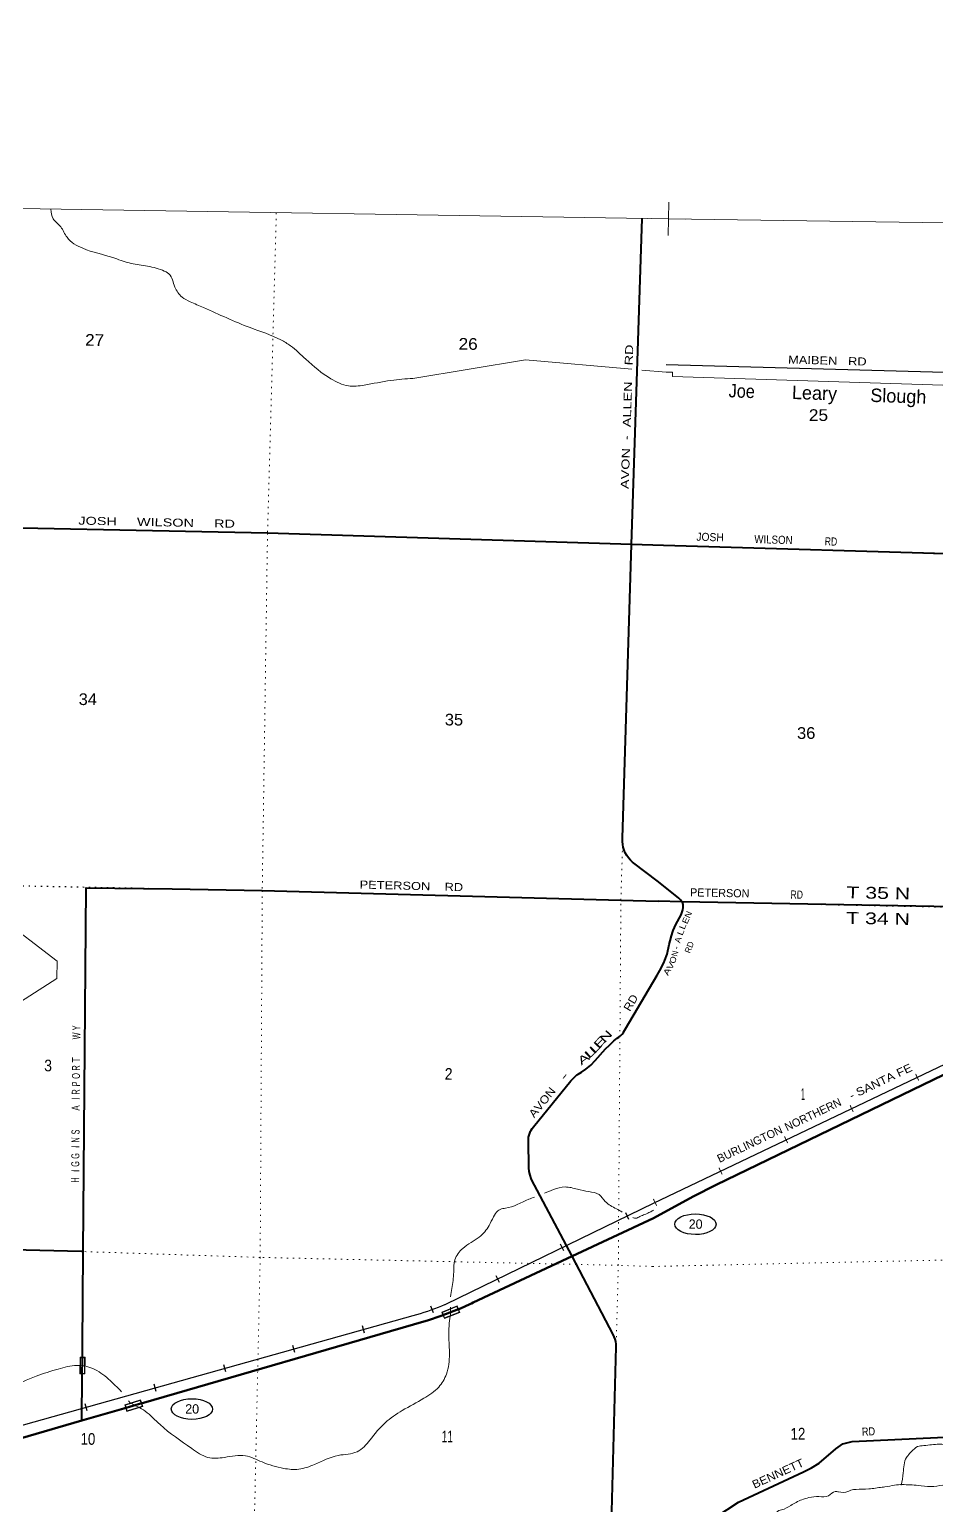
# Model space of a CAD drawing. Header units: feet. Extents: x -493433 to -244333, y 184684 to 373072.
# Drawn here: x -345872 to -332280, y 350695 to 372822 of the extents above; entities that cross this region are included whole.
import ezdxf
from ezdxf.enums import TextEntityAlignment as Align

# ---------------------------------------------------------------- set-up
doc = ezdxf.new("R2010")
doc.units = ezdxf.units.FT
doc.header["$LTSCALE"] = 60
doc.linetypes.add('DOTTED', pattern=[1.5, 0.3, -1.2])
for name, color, linetype, lineweight in [('17', 7, 'Continuous', 25), ('23', 7, 'Continuous', 70), ('26', 7, 'Continuous', 40), ('27', 7, 'Continuous', 13), ('29', 7, 'Continuous', 25), ('30', 7, 'Continuous', 13), ('34', 7, 'Continuous', 13), ('36', 7, 'Continuous', 13), ('39', 7, 'Continuous', 13), ('4', 7, 'Continuous', 13), ('41', 7, 'Continuous', 13), ('59', 7, 'Continuous', 13), ('6', 7, 'DOTTED', 25), ('61', 7, 'Continuous', 13), ('7', 7, 'DOTTED', 13)]:
    doc.layers.add(name, color=color, linetype=linetype, lineweight=lineweight)

msp = doc.modelspace()

# ---------------------------------------------------------------- linework, layer by layer
at = {"layer": '17'}
for centre in [(-335892.31, 354911.58), (-343437.67, 352141.19)]:
    msp.add_ellipse(centre, major_axis=(-309.24, 1), ratio=0.500121, dxfattribs=at)
at = {"layer": '23'}
msp.add_line((-337741.06, 354431.58), (-336522.57, 355003.74), dxfattribs=at)
for points in [[(-336522.57, 355003.74), (-335924.6, 355326.96), (-335582.2, 355502.73), (-328302.2, 359025.75)], [(-345085.67, 351967.14), (-344458.63, 352148.88), (-344190.49, 352226.61), (-344164.41, 352234.17), (-339963, 353451.95), (-339907.92, 353469.58), (-339702.81, 353538.08), (-339442.57, 353637.96), (-339414.65, 353650.36), (-339272.81, 353713.33), (-339247.41, 353724.61), (-339222.81, 353736.15), (-337741.06, 354431.58)], [(-350311, 350461.95), (-350291.26, 350465.14), (-350156.58, 350499), (-349889.22, 350574.81), (-349861.75, 350582.78), (-347677.48, 351215.89), (-347409.09, 351293.69), (-347383.67, 351301.06), (-345085.67, 351967.14)]]:
    msp.add_lwpolyline(points, dxfattribs=at)
at = {"layer": '26'}
msp.add_line((-336093.96, 359746.98), (-336450.66, 359756.35), dxfattribs=at)
for points in [[(-336850, 365099.95), (-342305, 365271.95), (-347719, 365383.95), (-353062, 365397.95), (-352995, 370242.77)], [(-336370.02, 365085.05), (-336850, 365099.95), (-336692.01, 369989.77)], [(-336446.29, 360045.31), (-336834.19, 360339.7), (-336866.62, 360370), (-336895.7, 360403.53), (-336921.12, 360439.91), (-336942.59, 360478.75), (-336959.89, 360519.62), (-336972.82, 360562.07), (-336981.25, 360605.64), (-336985.07, 360649.86), (-336984.25, 360694.23), (-336983.81, 360699.91), (-336850, 365099.95)], [(-331626.2, 364945.13), (-331629.97, 364945.24), (-336370.02, 365085.05)], [(-336093.96, 359746.98), (-336114.7, 359772.76), (-336116.39, 359774.8), (-336142.67, 359800.59), (-336446.29, 360045.31)], [(-345066.23, 354501.83), (-345024.42, 359956.48), (-343733, 359937.95), (-342384, 359912.95), (-337009, 359771.95), (-336450.66, 359756.35)], [(-336467.47, 358645.49), (-336426.99, 358716.15), (-336366.34, 358830.43), (-336348.46, 358871.44), (-336318.07, 358959.16), (-336285.07, 359105.25), (-336256.89, 359216.93), (-336256.63, 359217.93), (-336225.66, 359314.13), (-336184.81, 359406.56), (-336104.43, 359550.7), (-336085.96, 359610.55), (-336081.45, 359625.18), (-336075.59, 359660.55), (-336074.84, 359671.31), (-336075.41, 359687.24), (-336077.64, 359703.01), (-336081.5, 359718.47), (-336083.06, 359722.76), (-336086.96, 359733.44), (-336093.96, 359746.98)], [(-331755.89, 359662.22), (-331780.89, 359662.71), (-336093.96, 359746.98)], [(-337741.06, 354431.58), (-338347, 355583.95), (-338352.46, 355596.75), (-338369.68, 355649.48), (-338381.3, 355703.71), (-338387.19, 355758.86), (-338387.57, 355766.96), (-338395.16, 356154.01), (-338395.22, 356185.16), (-338392.02, 356216.14), (-338385.6, 356246.62), (-338376.03, 356276.26), (-338363.42, 356304.74), (-338353.06, 356322.76), (-338336.8, 356347.72), (-338316.44, 356372.76), (-337757.17, 357060.46), (-337740.33, 357080.96), (-337705.71, 357116.8), (-337667.53, 357148.82), (-337651.22, 357159.82), (-337626.01, 357176.82), (-337601.22, 357192.35), (-337534.65, 357236.5), (-337460.25, 357297.96), (-337392.67, 357366.85), (-337238, 357538.95), (-337179.77, 357598.14), (-337154.92, 357623.39), (-337130.19, 357646.67), (-337114.25, 357661.67), (-337091.06, 357679.46), (-337066.14, 357698.58), (-337041.06, 357715.69), (-337034.37, 357720.42), (-337011.4, 357740.58), (-336990.67, 357763.04), (-336972.39, 357787.53), (-336971.63, 357788.81), (-336956.96, 357813.51), (-336940.56, 357838.81), (-336467.47, 358645.49)], [(-345066.23, 354501.83), (-345091.16, 354502.44), (-349872.05, 354618.75), (-353087.31, 354778.85), (-353106.54, 354779.8)], [(-345078.39, 352917.12), (-345077.06, 353089.85), (-345066.23, 354501.83)], [(-337188, 348897.95), (-337081, 353075.95), (-337081.9, 353113.93), (-337086.75, 353151.61), (-337095.52, 353188.57), (-337108.11, 353224.41), (-337108.62, 353225.65), (-337125, 353259.95), (-337741.06, 354431.58)], [(-336615.65, 348878.11), (-336583.37, 348873.87), (-336540.89, 348887.77), (-336524.46, 348928.07), (-336495.43, 349043.06), (-336163.05, 349839.1), (-336097.66, 349957.92), (-335707.03, 350406.13), (-335583.1, 350522.57), (-335244.45, 350742.8), (-334272.29, 351199.69), (-334154.79, 351259.6), (-334037.23, 351327.59), (-333785.43, 351544.3), (-333681.97, 351618.44), (-333544.42, 351656), (-331943.7, 351729.62), (-331918.32, 351730.79), (-331917.88, 351744.07), (-331875.07, 353044.51), (-331874.28, 353068.55), (-331849.25, 353067.6), (-328947.26, 352956.78), (-328920.24, 352955.75)], [(-345085.67, 351967.14), (-345085.48, 351991.91), (-345080.61, 352626.65), (-345078.39, 352917.12)]]:
    msp.add_lwpolyline(points, dxfattribs=at)
at = {"layer": '29'}
msp.add_line((-331548.69, 367666.13), (-336329.03, 367794.63), dxfattribs=at)
at = {"layer": '34'}
for p, q in [((-328170.25, 359212.28), (-336521.2, 355226.74)), ((-349974.61, 350777.13), (-340122.22, 353542.3))]:
    msp.add_line(p, q, dxfattribs=at)
at = {"layer": '34', "lineweight": 25}
for p, q in [((-336888.25, 354983.53), (-336936.63, 355083)), ((-337865.84, 354511.01), (-337914.21, 354610.49)), ((-338828.93, 354039.75), (-338877.31, 354139.22)), ((-339818.32, 353580.94), (-339856.62, 353684.71)), ((-340851.51, 353279.34), (-340881.4, 353385.83)), ((-341897.61, 352988.45), (-341927.5, 353094.95)), ((-342929.23, 352696.21), (-342959.12, 352802.7)), ((-343975.33, 352405.32), (-344005.22, 352511.81)), ((-345006.95, 352113.07), (-345036.84, 352219.57))]:
    msp.add_line(p, q, dxfattribs=at)
for points in [[(-336519.21, 355226.63), (-331704.28, 357524.53), (-329432.21, 358608.89), (-328212.7, 359190.91)], [(-349974.91, 350778.18), (-340122.51, 353543.36), (-340067.34, 353558.11), (-340012.83, 353574.05), (-339958.57, 353590.93), (-339904.16, 353608.53), (-339850.39, 353627.3), (-339797.18, 353646.94), (-339743.83, 353667.3), (-339691.12, 353688.83), (-339649.85, 353706.51), (-339621.44, 353717.95), (-336519.2, 355226.61)]]:
    msp.add_lwpolyline(points, dxfattribs=at)
at = {"layer": '34'}
msp.add_lwpolyline([(-339649.43, 353705.5), (-339621, 353716.95), (-336516, 355226.95)], dxfattribs=at)
msp.add_arc((-340947.59, 356699.83), 3263.62, 284.64917, 293.43864, dxfattribs=at)
at = {"layer": '36'}
for p, q in [((-345456.87, 358855.36), (-349694.81, 362092.98)), ((-345456.87, 358855.36), (-345462.36, 358594.07)), ((-349759.56, 355844), (-345462.36, 358594.07))]:
    msp.add_line(p, q, dxfattribs=at)
at = {"layer": '39'}
for p, q in [((-336697.1, 367716.84), (-336330.69, 367684.61)), ((-336234.29, 367683.12), (-336330.69, 367684.61)), ((-336234.29, 367683.12), (-336237.55, 367620.68)), ((-339563.58, 353533.84), (-339562.64, 353666.44)), ((-344387.27, 352265.49), (-344362.41, 352234))]:
    msp.add_line(p, q, dxfattribs=at)
for points in [[(-340125, 367592.95), (-338438, 367869.95), (-336846.09, 367729.94)], [(-336235.76, 367620.69), (-331716.13, 367475.99), (-331713.16, 367600.86), (-331511.07, 367592.62)]]:
    msp.add_lwpolyline(points, dxfattribs=at)
for points in [[(-345553.92, 370126.8), (-345517, 369985.95), (-345405, 369864.95), (-345310, 369706.95), (-345074, 369542.95), (-344623, 369402.95), (-344377, 369322.95), (-344136, 369278.95), (-343878, 369212.95), (-343782, 369157.95), (-343694, 368960.95), (-343585, 368811.95), (-343464, 368741.95), (-343262, 368652.95), (-342565, 368352.95), (-342104, 368168.95), (-341963, 368081.95), (-341731, 367877.95), (-341355, 367586.95), (-341093, 367478.95), (-340858, 367490.95), (-340455, 367561.95), (-340125, 367592.95)], [(-338155.37, 355376.79), (-338017, 355430.95), (-337846, 355469.95), (-337659, 355436.95), (-337489, 355400.95), (-337334, 355354.95), (-337244, 355252.95), (-337077, 355142.95), (-336988.16, 355094.49)], [(-339560.72, 353825.42), (-339542, 353946.95), (-339515, 354191.95), (-339497, 354378.95), (-339378, 354549.95), (-339132, 354719.95), (-338985, 354891.95), (-338919, 355022.95), (-338853, 355112.95), (-338778, 355144.95), (-338739, 355150.95), (-338390, 355284.95), (-338302.68, 355319.13)], [(-336830.48, 355010.9), (-336782, 355000.95), (-336727, 355025.95), (-336648, 355058.95), (-336605, 355077.95), (-336548.31, 355106.86), (-336521.46, 355120.69)], [(-344362.41, 352234), (-344140, 352108.95), (-343915, 351906.95), (-343441, 351549.95), (-343198, 351415.95), (-342951, 351415.95), (-342635, 351438.95), (-342387, 351347.95), (-342061, 351250.95), (-341838, 351238.95), (-341599, 351310.95), (-341244, 351445.95), (-340962, 351500.95), (-340770, 351675.95), (-340543, 351935.95), (-340285, 352117.95), (-339962, 352302.95), (-339739, 352469.95), (-339624, 352663.95), (-339579, 352965.95), (-339585, 353392.95), (-339565.82, 353531.06)], [(-347183, 351626.95), (-347024, 351738.95), (-346804, 351859.95), (-346495, 352048.95), (-346292, 352279.95), (-346147, 352431.95), (-345773, 352632.95), (-345441, 352740.95), (-345161, 352793.95), (-345039.89, 352787.96)], [(-345039.89, 352787.96), (-344925, 352749.95), (-344688, 352589.95), (-344490.99, 352399.24)], [(-331998.17, 351624.58), (-332072.85, 351612.91), (-332238.41, 351613.89), (-332468.71, 351593.04), (-332563.71, 351577.45), (-332653.05, 351503.22), (-332710, 351440.93), (-332728.33, 351416.8), (-332776.32, 351184.74), (-332809.22, 350998.82)], [(-329664.79, 350319.7), (-329970.9, 350434.66), (-330011.18, 350451.06), (-330738.29, 350709.96), (-330969.95, 350788.12), (-331213.83, 350850.17), (-331393.11, 350911.86), (-331737.86, 350986.64), (-331854.88, 350997.44), (-331988.13, 350998.23), (-332042.58, 351008.66), (-332183.95, 351001.41), (-332363.8, 350978.24), (-332555.49, 350995.54), (-332674.55, 351004.33), (-332906.77, 350999.65), (-333054.33, 350972.25), (-333092.72, 350968.43), (-333294.8, 350943.37), (-333484.62, 350936.41), (-333563.46, 350922.74), (-333605.98, 350904.82), (-333747.35, 350897.57), (-333797.79, 350903.93), (-333899.14, 350841.9), (-334040.56, 350828.6), (-334190.07, 350813.33), (-334297.29, 350781.63), (-334461.4, 350695.73), (-334601.15, 350629.89), (-334641.61, 350618.01), (-334712.77, 350543.68), (-334724.97, 350531.63), (-334781.71, 350499.64), (-334921.31, 350456.02), (-334925.46, 350439.88), (-334980.22, 350403.85), (-334994.46, 350385.75), (-335146.8, 350249.27), (-335227.91, 350197.22), (-335319.43, 350096.75), (-335416.84, 350022.58), (-335449.41, 349982.36), (-335491.97, 349958.37), (-335494.13, 349936.16), (-335530.8, 349887.89), (-335687.24, 349741.34), (-335705.55, 349719.22), (-335768.65, 349642.83), (-335889.14, 349437.47), (-335991.43, 349236.05), (-336083.28, 349085.07), (-336169.53, 348867.39), (-336174.54, 348721.96), (-336193.24, 348643.28), (-336258.4, 348558.81), (-336307.11, 348520.71), (-336311.27, 348502.56), (-336379.71, 348230.23), (-336400.92, 348076.81), (-336440.14, 347947.75), (-336442.51, 347895.23), (-336442.58, 347883.12), (-336451.97, 347687.21), (-336444.3, 347626.54), (-336430.57, 347565.86), (-336396.61, 347511.11), (-336388.78, 347474.7), (-336457.42, 347475.11), (-336454.31, 347335.69), (-336359.09, 347082.59), (-336351.55, 347001.74), (-336321.85, 346914.69), (-336252.06, 346782.96), (-336180.81, 346568.4), (-336132.95, 346479.22), (-336120.89, 346471.07), (-336111.04, 346434.65), (-336097.17, 346394.16), (-336059.52, 346288.88), (-335944.01, 346049.81), (-335882.07, 345952.47), (-335818.01, 345871.29), (-335769.85, 345826.55), (-335693.69, 345743.27), (-335519.12, 345582.65), (-335443.01, 345491.28), (-335405.05, 345430.46), (-335348.96, 345365.47), (-335200.23, 345265.6), (-335103.86, 345184.22), (-335025.37, 345147.39), (-334991.12, 345137.09), (-334648.71, 345015.87), (-334539.85, 344993), (-334432.92, 344982.26), (-334388.48, 344986.03)]]:
    msp.add_spline(points, degree=3, dxfattribs=at)
at = {"layer": '4'}
for p, q in [((-336292.28, 370233.78), (-336299.5, 369733.83)), ((-336045.92, 369980.19), (-336545.86, 369987.41))]:
    msp.add_line(p, q, dxfattribs=at)
msp.add_lwpolyline([(-489136.84, 372822.34), (-458570.27, 372170.54), (-428002.84, 371560.78), (-397434.59, 370993.07), (-366865.58, 370467.41), (-336295.9, 369983.8), (-305725.57, 369542.24), (-275154.66, 369142.74), (-244583.22, 368785.28), (-246606.46, 184933.95), (-277430.78, 185294.37), (-308254.58, 185697.19), (-339077.78, 186142.4), (-369900.35, 186630.01), (-400722.22, 187160.02), (-431543.33, 187732.42), (-462363.63, 188347.22), (-493183.05, 189004.41)], close=True, dxfattribs=at)
msp.add_lwpolyline([(-489136.84, 372822.34), (-458570.27, 372170.54), (-428002.84, 371560.78), (-397434.59, 370993.07), (-366865.58, 370467.41), (-336295.9, 369983.8), (-305725.57, 369542.24), (-275154.66, 369142.74), (-244583.22, 368785.28), (-246606.46, 184933.95), (-277430.78, 185294.37), (-308254.58, 185697.19), (-339077.78, 186142.4), (-369900.35, 186630.01), (-400722.22, 187160.02), (-431543.33, 187732.42), (-462363.63, 188347.22), (-493183.05, 189004.41)], close=True, dxfattribs=at)
at = {"layer": '59'}
for points in [[(-339694.5, 353594.08), (-339462.73, 353687.8), (-339442.57, 353637.96), (-339423.37, 353590.46), (-339655.14, 353496.74), (-339675.54, 353547.19)], [(-339684.08, 353589.66), (-339467.15, 353677.38), (-339449.99, 353634.96), (-339433.79, 353594.88), (-339650.72, 353507.16), (-339668.12, 353550.19)], [(-344445.58, 352206.35), (-344206.31, 352278.83), (-344190.49, 352226.61), (-344175.87, 352178.34), (-344415.14, 352105.86), (-344430.63, 352157)], [(-344211.65, 352268.85), (-344435.6, 352201.01), (-344422.97, 352159.32), (-344409.8, 352115.84), (-344185.85, 352183.68), (-344198.15, 352224.29)]]:
    msp.add_lwpolyline(points, close=True, dxfattribs=at)
at = {"layer": '6'}
for points in [[(-346962.53, 360005.63), (-342384, 359912.95), (-336450.65, 359757.3)], [(-336450.65, 359757.3), (-331752.35, 359660.72), (-326524.91, 359496.07)]]:
    msp.add_lwpolyline(points, dxfattribs=at)
at = {"layer": '61'}
for p, q in [((-345038.78, 352916.72), (-345041.24, 352666.73)), ((-345041.24, 352666.73), (-345116.24, 352667.47))]:
    msp.add_line(p, q, dxfattribs=at)
msp.add_lwpolyline([(-345116.24, 352667.47), (-345113.78, 352917.46), (-345038.78, 352916.72)], dxfattribs=at)
msp.add_lwpolyline([(-345108.16, 352675.38), (-345105.86, 352909.38), (-345046.85, 352908.8), (-345049.15, 352674.8)], close=True, dxfattribs=at)
at = {"layer": '7'}
msp.add_line((-336533.56, 354278.01), (-331848.27, 354381.94), dxfattribs=at)
for points in [[(-342172.98, 370073.52), (-342305, 365271.95), (-342384, 359912.95), (-342415, 354413.95), (-342532, 349081.95), (-342658, 343694.95), (-342768, 338414.95), (-342864, 333089.95), (-342934, 330475.95), (-342727, 327704.95), (-342870.02, 324085.48)], [(-337504.47, 328872.63), (-337506, 332942.95), (-337363, 338298.95), (-337281, 343576.95), (-337188, 348897.95), (-337048, 354294.95), (-337009, 359771.95), (-336850, 365099.95), (-336692.01, 369989.81)], [(-358996.56, 365437.06), (-358395, 365428.95), (-353062, 365397.95), (-347719, 365383.95), (-342305, 365271.95), (-336850, 365099.95), (-336370.02, 365085.05)], [(-336370.02, 365085.05), (-331630.15, 364943.61), (-326330.81, 364730.64)], [(-336533.56, 354278.01), (-337048, 354294.95), (-342415, 354413.95), (-347717, 354588.95), (-353109, 354635.95), (-358438, 354681.95), (-359165.34, 354691.48)]]:
    msp.add_lwpolyline(points, dxfattribs=at)

# ---------------------------------------------------------------- texts
at = {"layer": '17'}
for p in [(-335888.86, 354843.27), (-343434.22, 352072.88)]:
    msp.add_text('20', height=140, dxfattribs=at).set_placement(p, align=Align.CENTER)
at = {"layer": '27'}
for s, height, rotation, width, p in [('AVON  -  ALLEN    RD', 120, 88.149, 1.35, (-336892.37, 365932.09)), ('JOSH     WILSON     RD', 120, 358.815, 1.35, (-345141.19, 365400.64)), ('JOSH', 121, 358.292, 0.95, (-335879.03, 365159.05)), ('WILSON', 121, 358.291, 0.9, (-335011.35, 365123.61)), ('RD', 121, 358.291, 0.8, (-333955.49, 365090.02)), ('PETERSON    RD', 120, 358.497, 1.2, (-340925.98, 359944.73)), ('RD', 121, 358.834, 0.8, (-334468.33, 359794.97)), ('N', 90.78, 65.763, 1.1, (-335977.57, 359491.63)), ('L', 90.78, 68.029, 1.3, (-336056.88, 359320.7)), ('E', 90.78, 65.763, 1.2, (-336016.07, 359403.26)), ('A', 90.78, 74.868, 1.05, (-336120.44, 359120.19)), ('L', 90.78, 68.029, 1.3, (-336087.93, 359230.7)), ('O', 90.78, 63.069, 1.1, (-336210.77, 358807.86)), ('N', 90.78, 77.236, 0.9, (-336165.21, 358920.19)), ('-', 90.78, 77.236, 1.05, (-336142.45, 359026.65)), ('A', 90.78, 61.888, 1.35, (-336302.12, 358628.5)), ('V', 90.78, 61.888, 1.35, (-336250.19, 358714.65)), ('RD', 120, 59.61, 1.1, (-336873.32, 358091.83)), ('-', 120, 50.88, 1.9, (-337847.75, 357057.5)), ('AVON', 120, 50.88, 1.15, (-338308.17, 356498.19)), ('RD', 121, 2.634, 0.85, (-333395, 351739.64)), ('BENNETT', 121, 24.672, 1.1, (-335007.08, 350945.67))]:
    msp.add_text(s, height=height, rotation=rotation, dxfattribs=dict(at, width=width)).set_placement(p)
for s, height, rotation, p in [('PETERSON', 121, 358.835, (-335973.85, 359827.66)), ('RD', 90.78, 68.96, (-335973.57, 358965.71))]:
    msp.add_text(s, height=height, rotation=rotation, dxfattribs=at).set_placement(p)
for s, rotation, width, p in [('Y', 89.561, 0.7, (-345110.54, 357854.16)), ('N', 46.71, 1.6, (-337189.46, 357687.66)), ('W', 89.561, 0.6, (-345111.46, 357734.16)), ('L', 44.71, 2.1, (-337349.31, 357518.53)), ('E', 46.71, 1.75, (-337281.45, 357599.22)), ('T', 89.561, 0.8, (-345114.22, 357374.18)), ('A', 36.747, 1.6, (-337533.57, 357339.33)), ('L', 42.533, 2, (-337427.4, 357441.31)), ('O', 89.561, 0.65, (-345116.06, 357134.19)), ('R', 89.561, 0.65, (-345115.14, 357254.19)), ('R', 89.561, 0.65, (-345117.9, 356894.2)), ('P', 89.561, 0.7, (-345116.98, 357014.19)), ('A', 89.561, 0.75, (-345119.74, 356654.2)), ('I', 89.561, 0.9, (-345118.67, 356793.09)), ('S', 89.561, 0.7, (-345122.49, 356294.21)), ('I', 89.561, 0.9, (-345124.19, 356073.11)), ('N', 89.561, 0.65, (-345123.42, 356174.22)), ('G', 89.561, 0.6, (-345126.18, 355814.23)), ('G', 89.561, 0.6, (-345125.26, 355934.23)), ('H', 89.561, 0.6, (-345128.02, 355574.23)), ('I', 89.561, 0.9, (-345126.95, 355713.12))]:
    msp.add_text(s, height=120, rotation=rotation, dxfattribs=dict(at, width=width)).set_placement(p, align=Align.CENTER)
at = {"layer": '30', "width": 1.2}
msp.add_text('MAIBEN   RD', height=120, rotation=358.46, dxfattribs=at).set_placement((-334504.5, 367815.61))
at = {"layer": '34', "width": 1.15}
msp.add_text('- SANTA FE', height=121, rotation=25.514, dxfattribs=at).set_placement((-333552.68, 356776.34))
at = {"layer": '34'}
for rotation, p in [(25.451, (-332545.21, 357065.14)), (25.451, (-333527.01, 356595.45)), (25.452, (-334509.67, 356127.58)), (25.452, (-335491.45, 355657.87)), (25.453, (-336474.1, 355189.98))]:
    msp.add_text('I', height=111, rotation=rotation, dxfattribs=at).set_placement(p, align=Align.CENTER)
for s, rotation, p in [('NORTHERN', 25.514, (-334518.74, 356304.81)), ('BURLINGTON', 25.515, (-335530.96, 355830.14))]:
    msp.add_text(s, height=121, rotation=rotation, dxfattribs=at).set_placement(p)
at = {"layer": '41', "width": 0.9}
msp.add_text('Joe', height=201.8, rotation=358.167, dxfattribs=at).set_placement((-335396.21, 367308.45))
at = {"layer": '41'}
for s, p in [('Leary', (-334447.79, 367283.3)), ('Slough', (-333273.79, 367240.15))]:
    msp.add_text(s, height=201.8, rotation=358.166, dxfattribs=at).set_placement(p)
at = {"layer": '6', "width": 1.35}
for s, p in [('T 35 N', (-333631.18, 359799.79)), ('T 34 N', (-333634.6, 359416.61))]:
    msp.add_text(s, height=176.5, rotation=358.834, dxfattribs=at).set_placement(p)
at = {"layer": '7'}
for s, height, rotation, width, p in [('27', 175, 359.44, 1.1, (-345040, 368081.95)), ('26', 175, 359.44, 1.1, (-339442, 368022.95)), ('25', 176.5, 0.28, 1.1, (-334192.28, 366952.76)), ('34', 175, 359.44, 1.05, (-345135.86, 362695.74)), ('35', 175, 359.44, 1.05, (-339648, 362389.95)), ('36', 176.5, 0.28, 1.05, (-334369.68, 362186.39)), ('3', 175, 359.44, 0.9, (-345652.99, 357204.07)), ('2', 175, 359.44, 0.9, (-339650, 357077.95)), ('1', 176.5, 0.28, 0.45, (-334310.58, 356773.9)), ('12', 176.5, 0.28, 0.85, (-334467.29, 351681.65)), ('10', 175, 359.44, 0.85, (-345108, 351606.95)), ('11', 175, 359.44, 0.65, (-339695, 351642.95))]:
    msp.add_text(s, height=height, rotation=rotation, dxfattribs=dict(at, width=width)).set_placement(p)

doc.saveas('drawing.dxf')
